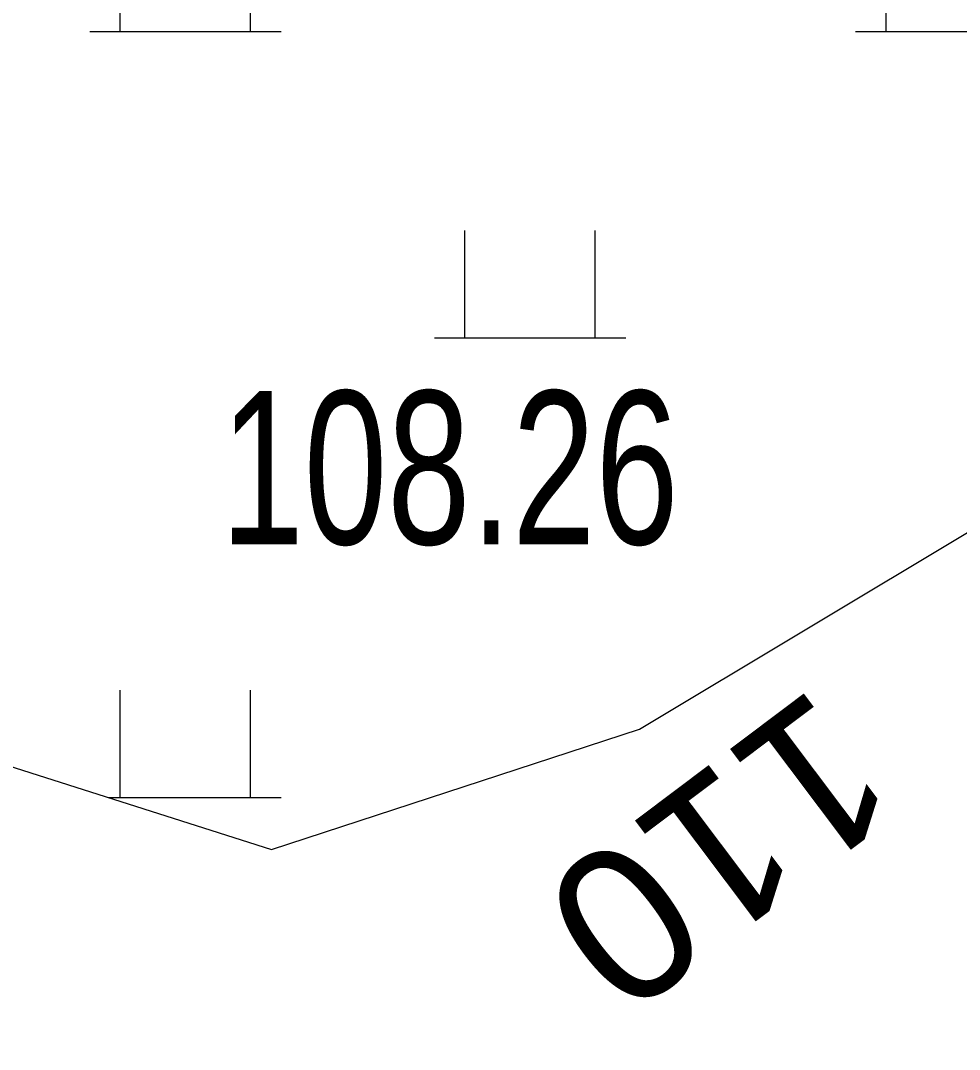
# Model space of a CAD drawing. Header units: metres. Extents: x 431006 to 434411, y 2469261 to 2473208.
# Drawn here: x 432141.41 to 432165.92, y 2471925.43 to 2471952.3 of the extents above; entities that cross this region are included whole.
import ezdxf
from ezdxf.enums import TextEntityAlignment as Align

# ---------------------------------------------------------------- set-up
doc = ezdxf.new("R2010")
doc.units = ezdxf.units.M
doc.header["$MEASUREMENT"] = 0
doc.linetypes.add('ACAD_ISO02W100', pattern=[15, 12, -3])
for name, color, linetype, lineweight in [('CAO DO', 8, 'Continuous', 18), ('mat nuoc-ks', 8, 'DUONG_MEP_NUOC', 18), ('MH_DongMuc', 8, 'Continuous', 18), ('ranh gioi thuc vat-ks', 8, 'RAO_T_VAT', 18), ('thuc vat-ks', 8, 'Continuous', 18)]:
    doc.layers.add(name, color=color, linetype=linetype, lineweight=lineweight)
doc.styles.get("Standard").update_dxf_attribs({"font": 'arial.ttf'})
doc.linetypes.add('DUONG_MEP_NUOC', pattern='A,0.2,[130,ltypeshp.shx,S=0.15,R=0,X=0,Y=0.15],0.05,[130,ltypeshp.shx,S=0.15,R=0,X=0,Y=0.15],1', length=1.25)
doc.linetypes.add('RAO_T_VAT', pattern='A,0,[133,ltypeshp.shx,S=0.34,R=0,X=-0.17,Y=0],-2,[133,ltypeshp.shx,S=0.08,R=0,X=0,Y=0],-1.5,[133,ltypeshp.shx,S=0.08,R=0,X=0,Y=0],-1.5,[133,ltypeshp.shx,S=0.08,R=0,X=0,Y=0],-2', length=7)

msp = doc.modelspace()

# ---------------------------------------------------------------- hatches: boundary and pattern name
at = {"layer": 'mat nuoc-ks', "linetype": 'ACAD_ISO02W100'}
h = msp.add_hatch(dxfattribs=at)
h.set_pattern_fill('MUDST', color=9, scale=10, style=0)
edge = h.paths.add_edge_path()
edge.add_spline(control_points=[(432106.9, 2471929.873), (432106.612, 2471928.657), (432106.299, 2471926.166), (432106.471, 2471923.509), (432106.211, 2471920.963), (432108.491, 2471920.684), (432110.38, 2471920.832), (432112.372, 2471920.316), (432113.656, 2471921.262), (432113.986, 2471923.388), (432113.345, 2471925.696), (432113.651, 2471928.091), (432112.303, 2471930.029), (432109.994, 2471928.92), (432107.139, 2471930.878), (432106.9, 2471929.873)], knot_values=[0, 0, 0, 0, 3.748526, 7.269692, 8.646752, 10.241245, 12.788832, 14.991869, 15.725901, 17.304545, 20.935078, 22.945358, 24.412951, 26.914023, 30.012204, 30.012204, 30.012204, 30.012204], degree=3, periodic=0)
edge = h.paths.add_edge_path()
edge.add_spline(control_points=[(432104.432, 2471737.239), (432102.348, 2471734.385), (432098.429, 2471730.717), (432099.936, 2471723.676), (432106.007, 2471720.717), (432111.378, 2471715.607), (432119.5, 2471712.993), (432125.714, 2471710.163), (432131.251, 2471706.974), (432132.626, 2471701.366), (432131.468, 2471695.557), (432131.931, 2471688.167), (432133.385, 2471680.643), (432140.232, 2471678.49), (432145.43, 2471678.887), (432151.05, 2471680.146), (432154.74, 2471686.414), (432156.7, 2471693.545), (432159.132, 2471701.386), (432160.074, 2471710.375), (432154.109, 2471720.054), (432151.315, 2471729.944), (432145.141, 2471735.91), (432136.119, 2471735.318), (432125.689, 2471738.062), (432116.097, 2471740.556), (432109.016, 2471741.708), (432106.552, 2471741.292), (432103.229, 2471735.187), (432104.474, 2471737.296), (432104.432, 2471737.239)], knot_values=[0, 0, 0, 0, 10.600254, 13.607974, 20.049101, 29.228353, 35.974687, 45.06268, 50.31232, 53.882357, 61.48097, 67.783105, 76.721594, 81.161286, 87.753667, 92.669486, 97.380803, 108.341574, 115.159199, 122.039385, 134.62611, 147.728717, 152.886442, 158.578002, 173.510253, 184.9657, 189.566236, 193.013788, 196.199483, 196.413976, 196.413976, 196.413976, 196.413976], degree=3, periodic=0)
edge = h.paths.add_edge_path()
edge.add_spline(control_points=[(432048.016, 2471757.591), (432047.541, 2471755.845), (432046.164, 2471752.691), (432044.293, 2471748.48), (432044.368, 2471744.059), (432047.798, 2471740.533), (432051.655, 2471736.42), (432056.121, 2471730.055), (432056.872, 2471723.166), (432057.909, 2471714.827), (432068.179, 2471713.389), (432077.399, 2471715.704), (432085.473, 2471720.475), (432089.194, 2471727.589), (432089.814, 2471735.194), (432092.716, 2471742.324), (432095.395, 2471747.894), (432094.076, 2471752.731), (432089.13, 2471753.608), (432083.505, 2471754.184), (432077.083, 2471751.314), (432068.77, 2471751.571), (432060.199, 2471754.778), (432051.744, 2471750.136), (432048.333, 2471758.753), (432048.016, 2471757.591)], knot_values=[0, 0, 0, 0, 5.429097, 10.280384, 13.791283, 17.851153, 24.354071, 31.090708, 40.411746, 45.422616, 54.063596, 65.565334, 75.457545, 80.538735, 89.067504, 97.995683, 103.537521, 107.397293, 110.723712, 117.378496, 124.504856, 131.034336, 141.877582, 151.221463, 154.834371, 154.834371, 154.834371, 154.834371], degree=3, periodic=0)
edge = h.paths.add_edge_path()
edge.add_spline(control_points=[(432162.937, 2471871.79), (432160.855, 2471872.626), (432156.825, 2471873.439), (432151.387, 2471872.372), (432146.101, 2471868.305), (432145.693, 2471859.833), (432144.204, 2471852.278), (432142.887, 2471846.174), (432144.847, 2471841.175), (432151.034, 2471839.676), (432157.678, 2471837.892), (432163.526, 2471837.224), (432168.85, 2471836.714), (432170.506, 2471841.414), (432170.633, 2471846.766), (432173.532, 2471854.408), (432175.86, 2471860.206), (432176.865, 2471866.256), (432172.467, 2471868.489), (432168.404, 2471871.19), (432164.543, 2471871.145), (432162.937, 2471871.79)], knot_values=[0, 0, 0, 0, 6.732644, 11.9432, 16.239294, 25.649051, 35.207642, 40.020668, 44.096356, 49.761783, 57.645981, 64.901311, 68.469918, 71.3837, 77.981703, 85.222076, 95.127102, 97.714982, 101.998098, 107.657647, 112.848836, 112.848836, 112.848836, 112.848836], degree=3, periodic=0)
edge = h.paths.add_edge_path()
edge.add_spline(control_points=[(432086.883, 2471893.323), (432083.24, 2471893.436), (432074.764, 2471890.243), (432075.244, 2471877.969), (432074.82, 2471868.24), (432080.944, 2471859.117), (432088.786, 2471854.138), (432098.184, 2471853.576), (432102.492, 2471858.374), (432105.096, 2471864.211), (432112.967, 2471864.736), (432119.998, 2471861.906), (432125.814, 2471857.146), (432133.377, 2471858.149), (432137.3, 2471867.058), (432142.763, 2471873.707), (432143.093, 2471882.884), (432135.674, 2471888.278), (432127.237, 2471893.998), (432115.963, 2471898.54), (432104.043, 2471898.117), (432094.444, 2471896.524), (432088.56, 2471893.271), (432086.883, 2471893.323)], knot_values=[0, 0, 0, 0, 10.936208, 21.37055, 33.223601, 39.880666, 53.17405, 60.178288, 65.513331, 71.492321, 78.034829, 86.194204, 94.477576, 99.485948, 106.452671, 121.354315, 125.331891, 132.123218, 146.243592, 157.310476, 167.466603, 181.547362, 186.581635, 186.581635, 186.581635, 186.581635], degree=3, periodic=0)
h.paths.add_polyline_path([(432114.848, 2471572.331), (432121.655, 2471575.732), (432127.843, 2471579.133), (432141.044, 2471574.805), (432150.12, 2471572.537), (432156.514, 2471573.877), (432161.568, 2471581.195), (432169.406, 2471593.975), (432184.392, 2471616.6), (432187.589, 2471624.124), (432179.751, 2471624.124), (432171.706, 2471618.558), (432167.065, 2471608.664), (432159.639, 2471597.121), (432155.617, 2471594.647), (432144.272, 2471595.987), (432133.649, 2471600.006), (432116.089, 2471598.415), (432107.013, 2471596.766), (432109.695, 2471585.326)])
h.paths.add_polyline_path([(432031.144, 2471528.096), (432019.458, 2471528.096), (432007.22, 2471524.694), (432000.319, 2471516.97), (431995.626, 2471508.97), (431995.626, 2471502.073), (431998.939, 2471497.751), (432007.956, 2471497.751), (432018.446, 2471499.59), (432036.665, 2471504.096), (432040.713, 2471507.039), (432041.634, 2471512.464), (432037.217, 2471526.257)])
h.paths.add_polyline_path([(432152.334, 2471852.541), (432160.288, 2471852.541), (432160.288, 2471861.375), (432152.334, 2471861.375)], flags=24)
h.paths.add_polyline_path([(432104.685, 2471877.495), (432112.638, 2471877.495), (432112.638, 2471886.329), (432104.685, 2471886.329)], flags=24)
h.paths.add_polyline_path([(432132.68, 2471713.332), (432140.633, 2471713.332), (432140.633, 2471722.166), (432132.68, 2471722.166)], flags=24)
h.paths.add_polyline_path([(432069.218, 2471733.077), (432077.171, 2471733.077), (432077.171, 2471741.911), (432069.218, 2471741.911)], flags=24)
h.paths.add_polyline_path([(432145.906, 2471581.377), (432153.86, 2471581.377), (432153.86, 2471590.211), (432145.906, 2471590.211)], flags=24)
h.paths.add_polyline_path([(432013.121, 2471507.925), (432021.075, 2471507.925), (432021.075, 2471516.759), (432013.121, 2471516.759)], flags=24)
at = {"layer": 'thuc vat-ks'}
h = msp.add_hatch(dxfattribs=at)
h.set_pattern_fill('223', color=9, scale=20, style=0, pattern_type=2)
h.set_pattern_definition([(0, (12.2, 4), (0, 20), [5, -15]), (0, (3.2, 12), (0, 20), [5, -15]), (90, (13, 4), (-20, 1e-15), [2.8, -17.2]), (90, (4, 12), (-20, 1e-15), [2.8, -17.2]), (90, (7.4, 12), (-20, 1e-15), [2.8, -17.2]), (90, (16.4, 4), (-20, 1e-15), [2.8, -17.2])])
h.paths.add_polyline_path([(432200.76, 2472002.866), (432195.692, 2472021.367), (432189.925, 2472030.268), (432184.858, 2472031.141), (432174.373, 2472015.782), (432162.839, 2472004.437), (432162.14, 2471997.281), (432167.551, 2471984.465), (432165.105, 2471979.403), (432160.736, 2471977.134), (432154.794, 2471976.087), (432149.901, 2471978.007), (432140.115, 2471988.828), (432132.776, 2471980.45), (432126.991, 2471960.154), (432133.108, 2471940.78), (432140.272, 2471933.101), (432147.961, 2471930.657), (432157.573, 2471933.799), (432166.31, 2471939.035), (432178.892, 2471940.082), (432201.086, 2471935.719), (432213.842, 2471927.166), (432221.007, 2471928.214), (432226.774, 2471935.544), (432248.618, 2471970.975), (432251.938, 2471978.305), (432252.287, 2471984.414), (432246.695, 2471991.919), (432240.404, 2471991.919), (432231.492, 2471982.32), (432223.628, 2471975.687), (432218.211, 2471975.164), (432208.949, 2471981.621), (432202.124, 2471991.808)])

# ---------------------------------------------------------------- linework, layer by layer
at = {"layer": 'ranh gioi thuc vat-ks', "color": 9, "lineweight": 0, "ltscale": 3}
msp.add_lwpolyline([(432132.776, 2471980.45), (432126.991, 2471960.154), (432133.108, 2471940.78), (432140.272, 2471933.101), (432147.961, 2471930.657), (432157.573, 2471933.799), (432166.31, 2471939.035), (432178.892, 2471940.082), (432201.086, 2471935.719), (432213.842, 2471927.166), (432221.007, 2471928.214), (432226.774, 2471935.544), (432248.618, 2471970.975), (432251.938, 2471978.305), (432252.287, 2471984.414)], dxfattribs=at)

# ---------------------------------------------------------------- texts
at = {"layer": 'CAO DO', "color": 9, "lineweight": 0, "width": 0.7}
msp.add_text('108.26', height=4, dxfattribs=at).set_placement((432146.632, 2471938.626, 108.255))
at = {"layer": 'MH_DongMuc', "color": 9, "lineweight": 0}
msp.add_text('110', height=4, rotation=216.9533, dxfattribs=at).set_placement((432159.679, 2471930.581, 110), align=Align.MIDDLE)

doc.saveas('drawing.dxf')
